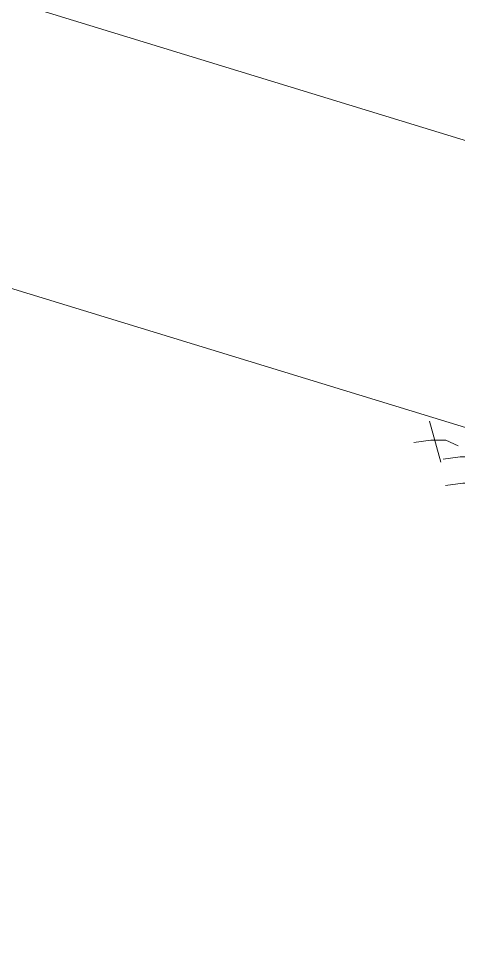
# Model space of a CAD drawing. Header units: millimetres. Extents: x 474016 to 477875, y 2288607 to 2292200.
# Drawn here: x 474345.85 to 474350.66, y 2290029.17 to 2290039.24 of the extents above; entities that cross this region are included whole.
import ezdxf

# ---------------------------------------------------------------- set-up
doc = ezdxf.new("R2010")
doc.units = ezdxf.units.MM
doc.header["$LTSCALE"] = 50
doc.layers.add('EXT', color=3, linetype='Continuous', lineweight=5)
doc.layers.add('JARDINES', color=98, linetype='Continuous', lineweight=13)

# ---------------------------------------------------------------- blocks, each defined once
blk = doc.blocks.new('Plarbol-031')
for points in [[(-2.619725, -1.56145), (-2.3974, -1.714525)], [(-2.609575, -1.729775), (-2.53525, -1.647825), (-2.4622, -1.58685), (-2.378975, -1.564625)], [(-2.398675, -1.691675), (-2.32435, -1.609725), (-2.2513, -1.548725), (-2.168075, -1.5265)], [(-2.27925, -1.809175), (-2.204925, -1.72725), (-2.131875, -1.66625), (-2.04865, -1.644025)]]:
    blk.add_lwpolyline(points)

msp = doc.modelspace()

# ---------------------------------------------------------------- linework, layer by layer
at = {"layer": 'JARDINES'}
msp.add_lwpolyline([(474442.284, 2290009.848, -0.388075), (474441.405, 2290006.979), (474333.366, 2290040.093, -0.386646), (474334.245, 2290042.961)], format="xyb", close=True, dxfattribs=at)

# ---------------------------------------------------------------- block references
at = {"layer": 'EXT', "xscale": 1.719899999939654, "yscale": 1.719899999939654, "zscale": 1.719899999939654, "rotation": 320.1611952144477}
msp.add_blockref('Plarbol-031', (474355.525, 2290034.012), dxfattribs=at)

doc.saveas('drawing.dxf')
